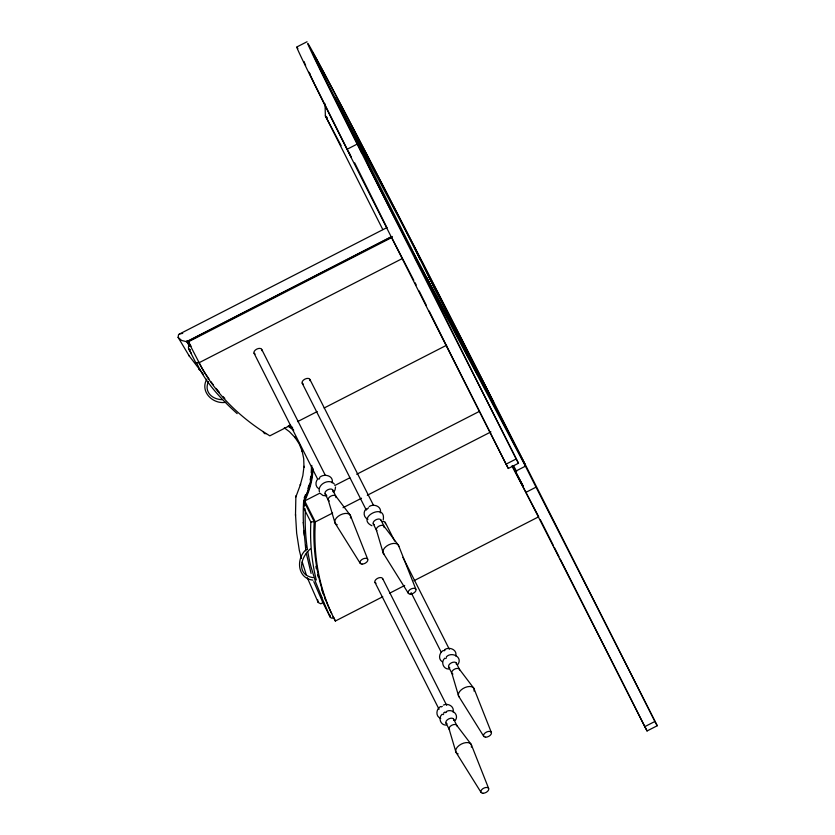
<?xml version="1.0" encoding="UTF-8"?>
<svg xmlns="http://www.w3.org/2000/svg" width="835" height="835" viewBox="0 0 835 835"><rect width="100%" height="100%" fill="white"/><g stroke="black" fill="none" stroke-linecap="round" stroke-linejoin="round"><path stroke-width="1.25" d="M301.372 558.531L299.306 550.286L296.655 533.189L295.517 514.37M295.861 496.95L300.61 484.196L300.235 485.187L302.844 475.564L304.013 466.264L303.992 467.433L303.7 458.603L301.957 450.295L302.322 451.464L299.16 443.802L294.598 436.851L295.319 437.832L289.411 431.664L284.286 427.875M335.545 486.962L335.044 489.936L333.374 492.504M295.496 515.56L295.882 495.833M304.608 506.041L304.702 500.927A142.837 81.11 -26.8 0 0 312.916 468.529M304.535 505.112L304.702 500.927L319.732 493.224M305.37 510.415L305.192 514.788A528.513 300.109 -26.8 0 0 307.468 549.597M316.277 579.991C311.591 561.099 309.858 541.508 310.85 522.084L303.71 508.014L303.575 506.041L304.368 505.196L305.693 504.799L314.179 521.593L313.887 528.826A528.513 300.109 -26.8 0 0 330.629 611.523L335.367 621.021L382.754 596.733M304.702 500.927L315.306 521.917L314.952 530.924A528.513 300.109 -26.8 0 0 331.693 613.621M225.784 402.303C213.008 404.589 199.648 391.761 206.809 379.153M332.153 482.891C334.052 475.731 324.105 473.09 319.628 477.39M380.322 512.899C382.117 506.594 373.861 503.286 369.216 506.521M455.743 655.997C457.538 649.693 449.293 646.384 444.637 649.62M453.061 712.057C454.72 706.608 448.113 702.799 443.5 705.032M330.013 615.113C329.167 617.169 331.912 619.393 333.593 617.462M208.489 381.699C203.99 390.634 210.879 399.328 222.131 399.683M383.213 519.944C386.542 501.856 355.24 517.888 371.94 525.726M304.159 498.015L305.568 494.57M458.008 664.336C462.882 657.009 451.672 651.363 446.401 656.78M455.325 720.396C459.365 714.885 452.288 708.404 446.683 711.326M306.069 549.618C295.757 558.667 297.344 578.582 313 580.127M318.072 478.737C315.202 481.315 315.108 486.534 318.605 488.611M366.241 508.734C362.891 511.636 363.559 517.815 367.995 519.213M444.846 658.126C440.598 661.664 443.145 669.232 448.802 669.054M442.164 714.196C437.916 717.735 440.473 725.302 446.12 725.114M310.296 548.898C299.368 558.824 297.208 575.2 313.115 577.632M310.944 521.979L314.179 521.593M443.218 650.486C439.293 652.751 437.905 659.107 442.195 661.706M440.536 706.546C436.027 708.988 435.338 716.597 440.744 718.371M323.51 602.244L320.786 603.83L318.198 602.484L307.29 577.695M196.496 362.494C204.69 381.658 221.244 399.339 237.171 413.638M323.218 601.68L322.978 602.359M443.719 712.85L445.149 711.973M386.751 227.694L178.575 334.491L178.105 337.403L189.347 356.169M190.161 345.346C185.746 346.629 190.568 351.504 191.424 353.529M296.853 46.958L307.03 41.75M525.424 466.17L414.745 256.752L425.349 277.742A741.991 6.398 62.9 0 0 518.483 463.248L508.317 468.466L506.041 464.166L347.005 149.319L357.171 144.1A265.687 2.286 62.9 0 1 329.063 82.3A265.687 2.286 62.9 0 1 498.171 410.904L657.218 725.751L647.052 730.959L644.777 726.659A759.892 6.555 62.9 0 0 525.862 492.379L515.258 471.389L525.424 466.17L536.028 487.16A759.892 6.555 62.9 0 1 654.943 721.45L657.218 725.751M290.622 425.192L269.82 435.849L262.127 430.975A528.513 300.109 -26.8 0 1 202.957 370.03L187.885 340.993L391.26 236.733L413.816 280.372M392.398 236.482L186.967 341.797L181.581 340.43L178.105 337.403M190.724 346.149L188.313 341.828L391.688 237.578M198.918 362.818L402.293 258.568M297.552 421.633L317.196 411.571M324.137 408.012L446.621 345.22M334.752 485.532L349.771 477.829M356.702 474.27L479.186 411.488M315.306 521.917L332.643 513.034M343.039 507.701L361.534 498.224M367.306 495.259L490.949 431.883M506.041 464.166L516.207 458.947L518.483 463.248M525.862 492.379L536.028 487.16M389.684 593.174L404.704 585.471M413.951 580.732L538.742 516.761M644.777 726.659L654.943 721.45M266.156 433.636L264.57 433.605L263.286 432.081M179.64 333.864L182.719 333.395M305.359 509.058L304.629 508.995M326.871 495.844L323.009 495.51L320.233 493.422M189.994 349.614L189.743 349.781A1.43 0.814 -26.8 0 0 190.067 349.761M327.268 117.651L325.368 115.877L325.034 103.874M189.19 349.218L188.564 348.425M304.274 508.776L303.71 508.014M188.626 355.178L203.354 374.383M334.397 484.112C329.46 477.964 317.237 484.185 319.408 491.794M198.584 368.82L199.304 369.801M408.242 593.142L383.223 553.114L376.439 530.173L373.255 523.869M483.674 736.24L458.655 696.213L451.86 673.271L448.687 666.967M360.083 563.134L335.065 523.117L328.27 500.165L325.097 493.871M480.991 792.3L455.973 752.272L449.188 729.331L446.005 723.037M188.313 341.828L190.902 346.212M189.67 346.243L186.539 340.951L189.472 346.024M513.619 465.857L516.667 471.618M387.002 227.798L354.698 162.867M513.442 467.026L515.268 470.481L513.515 467.005M512.94 466.629L523.294 486.22M512.21 465.638L523.294 486.596M415.026 282.668L416.237 284.965M512.064 466.274L538.137 515.612M341.098 145.645L325.368 115.877L382.816 229.594M429.002 277.043L525.434 465.262L471.055 361.44M309.054 72.207L310.234 74.513M466.504 352.829L477.109 373.819L431.257 286.134M426.706 277.523L437.31 298.512L393.525 215.68L370.719 170.517L358.476 143.61M357.171 144.1L516.207 458.947M540.235 519.516L553.146 545.078M554.325 547.395L559.022 556.694M560.191 559.022L647.052 730.959M385.269 522.428L394.684 541.049M402.908 557.352L449.355 649.306M456.307 663.063L459.49 669.357L473.904 688.395L491.293 732.326M309.848 379.33L373.349 505.039M380.885 519.965L384.069 526.259L398.483 545.297L415.872 589.228M411.154 592.683L441.141 652.052M302.218 383.244L366.304 510.112M382.597 578.498L446.683 705.366M453.635 719.123L456.808 725.427L471.232 744.455L488.621 788.397M261.679 349.333L325.18 475.042M332.716 489.957L335.9 496.261L350.314 515.289L367.703 559.231M374.967 582.402L439.053 709.28M254.059 353.236L317.55 478.946M333.144 616.595L335.367 621.021M323.218 602.317L323.375 602.63A1.43 0.814 -26.8 0 1 323.573 602.379M323.249 603.329L330.149 616.971L321.224 596.336M189.086 349.479L195.985 363.121L198.646 362.139L201.893 367.932A528.513 300.109 -26.8 0 0 205.64 373.965M350.961 156.761L314.826 84.46M321.934 597.484L315.651 582.162L310.829 566.193A528.513 300.109 -26.8 0 1 307.854 552.008M322.727 602.275L313.793 581.651M319.742 68.324L361.722 152.711L350.763 128.621L315.807 60.13A248.548 2.14 62.9 0 1 409.087 236.618L493.631 402.293L427.718 274.224L422.562 262.889M309.566 73.543L314.263 83.333M414.682 247.525L420.005 259.236M348.946 152.189L351.024 156.771M306.424 575.263L302.27 562.059M318.198 602.484L317.634 599.645M311.09 573.405L306.33 553.428M305.902 551.016L303.199 522.553M347.005 149.319A265.687 2.286 62.9 0 1 297.876 48.628M508.317 468.466A741.991 6.398 62.9 0 1 429.148 311.006M426.351 305.401A741.991 6.398 62.9 0 1 419.139 290.914M305.641 65.349A248.548 2.14 62.9 0 1 304.117 61.55M224.792 398.431A528.513 300.109 -26.8 0 1 223.154 396.646M219.177 392.116A528.513 300.109 -26.8 0 1 216.108 388.421M213.165 384.653A528.513 300.109 -26.8 0 1 211.025 381.783M208.948 378.881A528.513 300.109 -26.8 0 1 206.287 374.957M459.5 697.194A8.569 4.864 -26.8 0 1 465.022 687.529A8.569 4.864 -26.8 0 1 474.019 691.067M449.762 667.781A4.29 2.432 -26.8 0 1 451.359 662.865A4.29 2.432 -26.8 0 1 456.369 664.399M452.946 674.085A4.29 2.432 -26.8 0 1 454.052 669.43A4.29 2.432 -26.8 0 1 459.657 669.983M445.817 658.575A4.29 2.432 -26.8 0 1 446.422 657.834M444.053 650.851A4.29 2.432 -26.8 0 1 444.992 650.267M382.378 521.541A4.29 2.432 -26.8 0 1 385.332 523.764M376.042 583.216A4.29 2.432 -26.8 0 1 377.159 578.572A4.29 2.432 -26.8 0 1 382.754 579.114M458.133 753.901A8.569 4.864 -26.8 0 1 461.327 744.068A8.569 4.864 -26.8 0 1 471.347 747.137M447.08 723.851A4.29 2.432 -26.8 0 1 448.677 718.925A4.29 2.432 -26.8 0 1 453.687 720.459M449.606 729.821A4.29 2.432 -26.8 0 1 451.86 725.229A4.29 2.432 -26.8 0 1 456.975 726.043M443.135 714.645A4.29 2.432 -26.8 0 1 443.74 713.894M445.504 712.631A4.29 2.432 -26.8 0 1 446.527 712.203M441.371 706.911A4.29 2.432 -26.8 0 1 442.32 706.337M303.303 384.058A4.29 2.432 -26.8 0 1 304.89 379.132A4.29 2.432 -26.8 0 1 309.9 380.666M384.079 554.096A8.569 4.864 -26.8 0 1 388.578 544.9A8.569 4.864 -26.8 0 1 398.806 546.539M374.341 524.683A4.29 2.432 -26.8 0 1 375.447 520.038A4.29 2.432 -26.8 0 1 381.052 520.591M376.867 530.663A4.29 2.432 -26.8 0 1 379.622 525.831A4.29 2.432 -26.8 0 1 384.121 527.595M367.212 509.183A4.29 2.432 -26.8 0 1 368.621 507.753M255.134 354.05A4.29 2.432 -26.8 0 1 256.731 349.134A4.29 2.432 -26.8 0 1 261.741 350.669M337.225 524.745A8.569 4.864 -26.8 0 1 340.419 514.903A8.569 4.864 -26.8 0 1 350.429 517.971M326.172 494.685A4.29 2.432 -26.8 0 1 327.769 489.769A4.29 2.432 -26.8 0 1 332.779 491.304M329.355 500.979A4.29 2.432 -26.8 0 1 330.952 496.063A4.29 2.432 -26.8 0 1 335.962 497.597M319.043 479.186A4.29 2.432 -26.8 0 1 319.648 478.434M325.368 599.655A528.513 300.109 -26.8 0 1 324.512 597.453M323.281 594.113A528.513 300.109 -26.8 0 1 321.757 589.614M318.166 576.964A528.513 300.109 -26.8 0 1 317.613 574.626M316.361 568.729A528.513 300.109 -26.8 0 1 315.912 566.339M288.879 425.526A142.837 81.11 -26.8 0 1 292.803 428.188M190.328 345.45A528.513 300.109 -26.8 0 1 187.885 340.993M304.034 505.248A528.513 300.109 -26.8 0 1 304.284 500.092A142.837 81.11 -26.8 0 0 312.488 467.683M289.463 425.328A142.837 81.11 -26.8 0 1 292.375 427.353M311.768 465.398A141.699 80.463 -26.8 0 1 307.875 490.813L303.648 501.157A529.964 300.934 -26.8 0 0 303.408 522.961M288.002 426.205A141.699 80.463 -26.8 0 1 293.732 430.255M311.424 466.859A141.699 80.463 -26.8 0 1 311.204 472.735M310.787 476.336A141.699 80.463 -26.8 0 1 310.161 480M308.992 484.947A141.699 80.463 -26.8 0 1 307.875 488.715M288.586 426.007A141.699 80.463 -26.8 0 1 292.396 428.71M305.954 547.562A529.964 300.934 -26.8 0 1 305.558 545.151M304.305 535.402A529.964 300.934 -26.8 0 1 303.856 530.455M405.674 230.857L335.169 97.455L413.628 252.786L484.133 386.188L405.674 230.857M485.594 737.19A4.29 2.432 -26.8 0 0 491.46 732.953A4.29 2.432 -26.8 0 0 485.396 732.712A4.29 2.432 -26.8 0 0 485.594 737.19M482.912 793.25A4.29 2.432 -26.8 0 0 488.788 789.012A4.29 2.432 -26.8 0 0 482.724 788.772A4.29 2.432 -26.8 0 0 482.912 793.25M410.162 594.092A4.29 2.432 -26.8 0 0 416.039 589.854A4.29 2.432 -26.8 0 0 409.975 589.614A4.29 2.432 -26.8 0 0 410.162 594.092M362.004 564.084A4.29 2.432 -26.8 0 0 367.87 559.847A4.29 2.432 -26.8 0 0 361.805 559.607A4.29 2.432 -26.8 0 0 362.004 564.084"/></g></svg>
